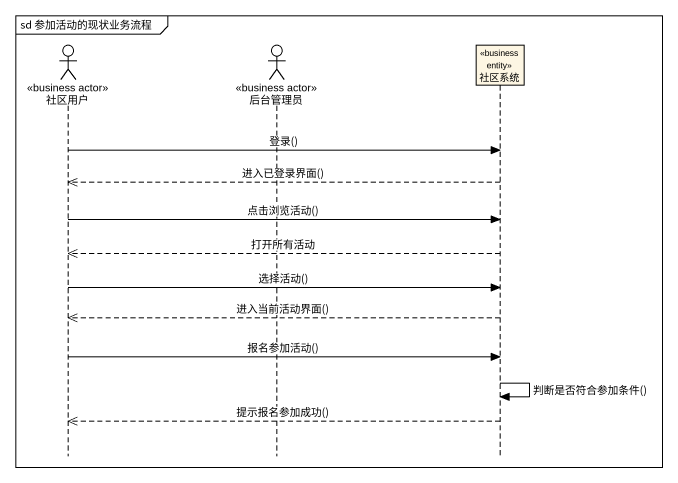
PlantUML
@startuml
mainframe sd 参加活动的现状业务流程
hide footbox
actor 社区用户 <<business actor>>
actor 后台管理员 <<business actor>>
participant 社区系统 <<business entity>>

社区用户 -> 社区系统 : 登录()
社区系统 -->> 社区用户 : 进入已登录界面()
社区用户 -> 社区系统 : 点击浏览活动()
社区系统 -->> 社区用户 : 打开所有活动
社区用户 -> 社区系统 : 选择活动()
社区系统 -->> 社区用户 : 进入当前活动界面()
社区用户 -> 社区系统 : 报名参加活动()
社区系统 -> 社区系统 : 判断是否符合参加条件()
社区系统 -->> 社区用户 : 提示报名参加成功()
@enduml
